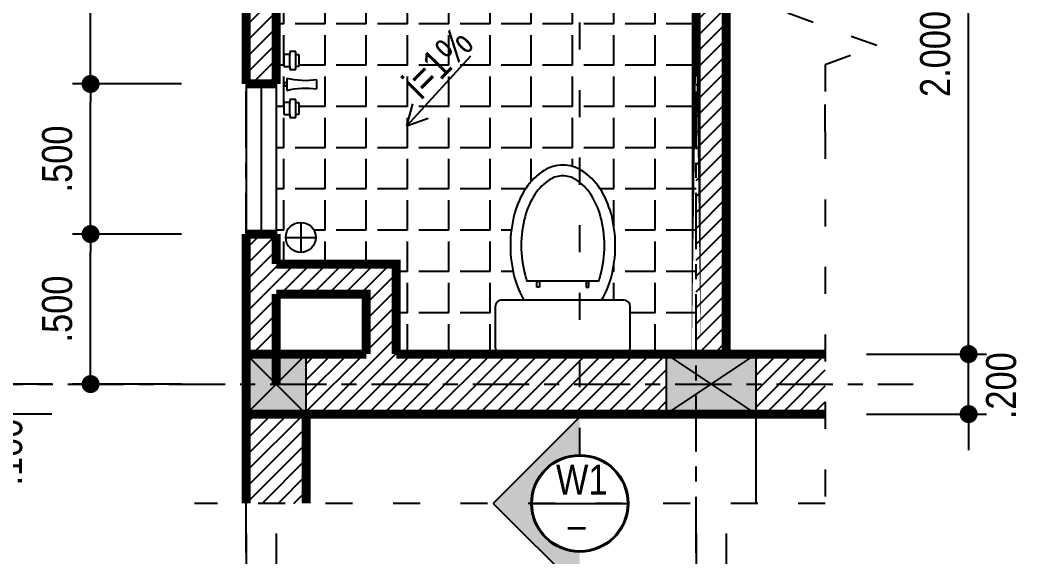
# Model space of a CAD drawing. Header units: millimetres. Extents: x 120 to 288, y 58 to 216.
# Drawn here: x 165.51 to 172.18, y 102.16 to 105.74 of the extents above; entities that cross this region are included whole.
import ezdxf

# ---------------------------------------------------------------- set-up
doc = ezdxf.new("R2010")
doc.units = ezdxf.units.MM
doc.header["$LTSCALE"] = 0.3
doc.header["$MEASUREMENT"] = 0
doc.linetypes.add('ACAD_ISO03W100', pattern=[30, 12, -18])
doc.linetypes.add('CENTER', pattern=[2, 1.25, -0.25, 0.25, -0.25])
doc.layers.get('0').update_dxf_attribs({"linetype": 'CONTINUOUS', "lineweight": 13})
doc.layers.get('DEFPOINTS').update_dxf_attribs({"linetype": 'CONTINUOUS', "lineweight": 13})
for name, color, linetype in [('CHUSO', 141, 'CONTINUOUS'), ('HATCH', 8, 'CONTINUOUS'), ('LAYER 1', 1, 'CONTINUOUS'), ('LAYER 7', 7, 'CONTINUOUS'), ('LAYER1', 1, 'CONTINUOUS'), ('LAYER3', 34, 'CONTINUOUS'), ('LAYER5', 5, 'CONTINUOUS'), ('LAYER7', 7, 'CONTINUOUS'), ('THAY', 4, 'CONTINUOUS'), ('THIETBI', 25, 'CONTINUOUS')]:
    doc.layers.add(name, color=color, linetype=linetype)
doc.styles.add('ATTR', font='romans.shx', dxfattribs={"width": 0.8, "height": 0.7})
doc.styles.add('HELVE-KT', font='vhelvcn.TTF')
doc.dimstyles.new('1-50', dxfattribs={"dimtxt": 0.2, "dimasz": 0.12, "dimexe": 0.12, "dimexo": 0.2, "dimgap": 0.12, "dimtad": 1, "dimdec": 3, "dimlfac": 0.5, "dimzin": 4, "dimdsep": 46, "dimtxsty": 'HELVE-KT', "dimblk1": 'DOT', "dimblk2": 'DOT', "dimsah": 1, "dimcen": -0.18, "dimadec": 3, "dimazin": 0, "dimtfac": 1, "dimtdec": 3, "dimtmove": 2, "dimatfit": 3, "dimldrblk": 'DOT', "dimfxl": 0, "dimtolj": 1, "dimtzin": 4, "dimarcsym": 0})

# ---------------------------------------------------------------- blocks, each defined once
blk = doc.blocks.new('_DOT')
at = {"color": 0, "linetype": 'ByBlock'}
blk.add_line((-0.5, 0), (-1, 0), dxfattribs=at)
at = {"color": 0, "linetype": 'ByBlock', "const_width": 0.5}
blk.add_lwpolyline([(-0.25, 0, 1), (0.25, 0, 1)], format="xyb", close=True, dxfattribs=at)
blk = doc.blocks.new('*D175')
at = {"layer": 'DEFPOINTS', "color": 0, "lineweight": -2, "ltscale": 5}
for p in [(167.0170375817623, 102.2676822834894), (170.0170375817623, 102.2676822834894), (170.0170375817623, 101.1302863738513)]:
    blk.add_point(p, dxfattribs=at)
at = {"layer": 'LAYER 1', "color": 0, "lineweight": -2, "ltscale": 5}
for p, q in [((167.0170375817623, 102.0676822834894), (167.0170375817623, 101.0102863738513)), ((170.0170375817623, 102.0676822834894), (170.0170375817623, 101.0102863738513)), ((167.1370375817623, 101.1302863738513), (169.8970375817623, 101.1302863738513))]:
    blk.add_line(p, q, dxfattribs=at)
at = {"layer": 'LAYER 1', "color": 0, "lineweight": -2, "ltscale": 5, "xscale": 0.12, "yscale": 0.12, "zscale": 0.12, "rotation": 180}
blk.add_blockref('_DOT', (167.0170375817623, 101.1302863738513), dxfattribs=at)
at = {"layer": 'LAYER 1', "color": 0, "lineweight": -2, "ltscale": 5, "xscale": 0.12, "yscale": 0.12, "zscale": 0.12}
blk.add_blockref('_DOT', (170.0170375817623, 101.1302863738513), dxfattribs=at)
at = {"layer": 'LAYER 1', "color": 0, "ltscale": 5, "insert": (168.5170375817623, 101.3524197071846), "char_height": 0.2, "attachment_point": 5, "style": 'HELVE-KT'}
blk.add_mtext('\\A1;1.500', dxfattribs=at)
blk = doc.blocks.new('TOILET')
at = {"layer": 'THIETBI', "linetype": 'Continuous'}
for p, q in [((2.25, 0), (-2.25, 0)), ((-2.5, -0.25), (-2.5, -1.75)), ((2.5, -1.75), (2.5, -0.25)), ((-2.25, -2), (2.25, -2)), ((-0.9619002962733703, -2.476023252835319), (-0.9619002962733703, -2.701023903222449)), ((-0.8643275165757132, -2.476023252835319), (-0.9619002962733703, -2.476023252835319)), ((-0.8643275165757132, -2.701023903222449), (-0.8643275165757132, -2.476023252835319)), ((0.8619205168486133, -2.701023903222449), (0.8619205168486133, -2.476023252835319)), ((0.8619205168486133, -2.476023252835319), (0.959493296546043, -2.476023252835319)), ((0.959493296546043, -2.476023252835319), (0.959493296546043, -2.701023903222449)), ((-1.328885587445484, -2.699999999999932), (1.328885587445484, -2.699999999999989)), ((-0.9619002962733703, -2.701023903222449), (-0.8643275165757132, -2.701023903222449)), ((0.959493296546043, -2.701023903222449), (0.8619205168486133, -2.701023903222449))]:
    blk.add_line(p, q, dxfattribs=at)
for centre, radius, start, end in [((-2.25, -0.25), 0.25, 90, 180), ((2.25, -0.25), 0.25, 0, 90), ((-2.25, -1.75), 0.25, 180, 270), ((2.25, -1.75), 0.25, 270, 0), ((1.337938406279363, -3.661379033137678), 3.234819193328465, 149.0965747149677, 164.9268623414033), ((-1.337938406280728, -3.661379033138246), 3.234819193329836, 15.07313765860166, 30.90342528502951), ((2.637457049974273, -4.011362538314529), 4.580641306093185, 164.9268623414104, 180.0000000000054), ((2.637457049974046, -4.011362538315211), 4.180641306093212, 164.9268623413889, 179.9999999999965), ((1.337938406279363, -3.661379033137166), 2.834819193328285, 160.1759760614096, 164.9268623413951), ((-1.337938406280728, -3.661379033138019), 2.834819193329868, 15.07313765856473, 19.82402393859776), ((-2.637457049976319, -4.011362538315325), 4.180641306095254, 5.063761851311246e-12, 15.07313765857124), ((-2.637457049976319, -4.0113625383147), 4.580641306095231, 359.9999999999972, 15.07313765858606), ((2.637457049976774, -4.011362538314927), 4.580641306095572, 180, 195.0731376585856), ((2.637457049976547, -4.011362538314529), 4.180641306095595, 180.0000000000051, 195.0731376585643), ((-2.6374570499745, -4.011362538314586), 4.180641306093665, 344.9268623413959, 359.9999999999953), ((-2.637457049974728, -4.011362538315325), 4.580641306093639, 344.9268623414112, 5.332585182154509e-12), ((1.337938406280728, -4.361346043491494), 2.834819193329956, 195.0731376585625, 213.0315475788917), ((-1.337938406279591, -4.36134604349229), 2.834819193328596, 326.9684524211129, 344.9268623413986), ((1.337938406280728, -4.361346043491835), 3.234819193329827, 195.0731376585933, 213.0315475788831), ((-1.337938406279591, -4.361346043492233), 3.234819193328677, 326.9684524211115, 344.9268623414048), ((0.5168646681931932, -4.895200544554314), 1.85545066632798, 213.0315475788863, 237.5002250693021), ((-0.5168646681929658, -4.89520054455437), 1.855450666327776, 302.4997749306895, 326.968452421117), ((0.5168646681929658, -4.8952005445542), 2.255450666327983, 213.0315475788855, 237.5002250693039), ((-0.5168646681929658, -4.8952005445542), 2.255450666327892, 302.4997749306941, 326.9684524211124), ((0, -5.706522592530462), 0.8934774074695488, 237.5002250693035, 270), ((0, -5.706522592530519), 0.8934774074695326, 270, 302.4997749306894), ((0, -5.706522592530348), 1.293477407469652, 237.5002250693031, 270), ((0, -5.706522592530519), 1.293477407469453, 270, 302.4997749307029)]:
    blk.add_arc(centre, radius, start, end, dxfattribs=at)
blk = doc.blocks.new('WALFCT1T')
for p, q in [((-5.5, -1), (-5, -1)), ((-5.5, -2), (-5.5, -1)), ((-3, -1), (-2.5, -1)), ((-2.5, -1), (-2.5, -2)), ((-1, -0.5), (1, -0.5)), ((2.5, -1), (3, -1)), ((2.5, -2), (2.5, -1)), ((5, -1), (5.5, -1)), ((5.5, -1), (5.5, -2)), ((-2.5, -2), (-5.5, -2)), ((-5, -2), (-5, -2.5)), ((-5, -2.5), (-3, -2.5)), ((-3, -2.5), (-3, -2)), ((5.5, -2), (2.5, -2)), ((3, -2), (3, -2.5)), ((3, -2.5), (5, -2.5)), ((5, -2.5), (5, -2)), ((0.75, -5.5), (-0.75, -5.5))]:
    blk.add_line(p, q)
for points in [[(-3, 0), (-3, -1), (-5, -1), (-5, 0)], [(-0.25, -0.5), (-0.25, 0), (0.25, 0), (0.25, -0.5)], [(5, 0), (5, -1), (3, -1), (3, 0)]]:
    blk.add_lwpolyline(points, close=True)
for centre, radius, start, end in [((-13.26580000000001, -3.619500000000016), 12.65625, 351.4554000000001, 14.26943), ((13.26579999999998, -3.619500000000016), 12.65624, 165.7306, 188.5446)]:
    blk.add_arc(centre, radius, start, end)
at = {"style": 'ATTR', "width": 0.8, "flags": 9}
blk.add_attdef('ESTCODE', (0, 0), '', height=0.7, dxfattribs=at)
blk = doc.blocks.new('*D176')
at = {"layer": 'DEFPOINTS', "color": 0, "lineweight": -2, "ltscale": 5}
for p in [(165.2770822784595, 107.7096491680261), (165.921223416074, 107.7096491680261), (165.921223416074, 103.3096491680028)]:
    blk.add_point(p, dxfattribs=at)
at = {"layer": 'LAYER 1', "color": 0, "lineweight": -2, "ltscale": 5}
for p, q in [((165.721223416074, 107.7096491680261), (165.1570822784595, 107.7096491680261)), ((165.2770822784595, 103.4296491680028), (165.2770822784595, 107.5896491680261)), ((165.721223416074, 103.3096491680028), (165.1570822784595, 103.3096491680028))]:
    blk.add_line(p, q, dxfattribs=at)
at = {"layer": 'LAYER 1', "color": 0, "lineweight": -2, "ltscale": 5, "xscale": 0.12, "yscale": 0.12, "zscale": 0.12}
for p, rotation in [((165.2770822784595, 107.7096491680261), 90), ((165.2770822784595, 103.3096491680028), 270)]:
    blk.add_blockref('_DOT', p, dxfattribs=dict(at, rotation=rotation))
at = {"layer": 'LAYER 1', "color": 0, "ltscale": 5, "insert": (165.0549489451261, 105.5096491680145), "char_height": 0.2, "attachment_point": 5, "rotation": 90, "style": 'HELVE-KT'}
blk.add_mtext('\\A1;2.200', dxfattribs=at)
blk = doc.blocks.new('*D181')
at = {"layer": 'DEFPOINTS', "color": 0, "lineweight": -2, "ltscale": 5}
for p in [(165.921223416074, 103.3096491680028), (165.2770822784595, 103.1096491680494), (165.921223416074, 103.1096491680494)]:
    blk.add_point(p, dxfattribs=at)
at = {"layer": 'LAYER 1', "color": 0, "lineweight": -2, "ltscale": 5}
for p, q in [((165.2770822784595, 103.4296491680028), (165.2770822784595, 103.5496491680028)), ((165.721223416074, 103.3096491680028), (165.1570822784595, 103.3096491680028)), ((165.2770822784595, 103.3096491680028), (165.2770822784595, 103.1096491680494)), ((165.721223416074, 103.1096491680494), (165.1570822784595, 103.1096491680494)), ((165.2770822784595, 102.9896491680494), (165.2770822784595, 102.8696491680494))]:
    blk.add_line(p, q, dxfattribs=at)
at = {"layer": 'LAYER 1', "color": 0, "lineweight": -2, "ltscale": 5, "xscale": 0.12, "yscale": 0.12, "zscale": 0.12}
for p, rotation in [((165.2770822784595, 103.3096491680028), 270), ((165.2770822784595, 103.1096491680494), 90)]:
    blk.add_blockref('_DOT', p, dxfattribs=dict(at, rotation=rotation))
at = {"layer": 'LAYER 1', "color": 0, "ltscale": 5, "insert": (165.4248668167355, 102.8565453449394), "char_height": 0.2, "attachment_point": 5, "rotation": 90, "style": 'HELVE-KT'}
blk.add_mtext('\\A1;.100', dxfattribs=at)
blk = doc.blocks.new('*D183')
at = {"layer": 'DEFPOINTS', "color": 0, "lineweight": -2, "ltscale": 5}
for p in [(167.0170375817623, 102.5143647804637), (167.217037581774, 102.5143647804637), (167.217037581774, 101.7217497844379)]:
    blk.add_point(p, dxfattribs=at)
at = {"layer": 'LAYER 1', "color": 0, "lineweight": -2, "ltscale": 5}
for p, q in [((167.0170375817623, 102.3143647804637), (167.0170375817623, 101.6017497844379)), ((167.217037581774, 102.3143647804637), (167.217037581774, 101.6017497844379)), ((166.8970375817623, 101.7217497844379), (166.7770375817623, 101.7217497844379)), ((167.0170375817623, 101.7217497844379), (167.217037581774, 101.7217497844379)), ((167.337037581774, 101.7217497844379), (167.457037581774, 101.7217497844379))]:
    blk.add_line(p, q, dxfattribs=at)
at = {"layer": 'LAYER 1', "color": 0, "lineweight": -2, "ltscale": 5, "xscale": 0.12, "yscale": 0.12, "zscale": 0.12}
blk.add_blockref('_DOT', (167.0170375817623, 101.7217497844379), dxfattribs=at)
at = {"layer": 'LAYER 1', "color": 0, "lineweight": -2, "ltscale": 5, "xscale": 0.12, "yscale": 0.12, "zscale": 0.12, "rotation": 180}
blk.add_blockref('_DOT', (167.217037581774, 101.7217497844379), dxfattribs=at)
at = {"layer": 'LAYER 1', "color": 0, "ltscale": 5, "insert": (166.7325685802288, 101.9100894505521), "char_height": 0.2, "attachment_point": 5, "style": 'HELVE-KT'}
blk.add_mtext('\\A1;.100', dxfattribs=at)
blk = doc.blocks.new('*D184')
at = {"layer": 'DEFPOINTS', "color": 0, "lineweight": -2, "ltscale": 5}
for p in [(167.217037581774, 102.5143647804637), (170.0170375817623, 102.5143647804637), (170.0170375817623, 101.7217497844379)]:
    blk.add_point(p, dxfattribs=at)
at = {"layer": 'LAYER 1', "color": 0, "lineweight": -2, "ltscale": 5}
for p, q in [((167.217037581774, 102.3143647804637), (167.217037581774, 101.6017497844379)), ((170.0170375817623, 102.3143647804637), (170.0170375817623, 101.6017497844379)), ((167.337037581774, 101.7217497844379), (169.8970375817623, 101.7217497844379))]:
    blk.add_line(p, q, dxfattribs=at)
at = {"layer": 'LAYER 1', "color": 0, "lineweight": -2, "ltscale": 5, "xscale": 0.12, "yscale": 0.12, "zscale": 0.12, "rotation": 180}
blk.add_blockref('_DOT', (167.217037581774, 101.7217497844379), dxfattribs=at)
at = {"layer": 'LAYER 1', "color": 0, "lineweight": -2, "ltscale": 5, "xscale": 0.12, "yscale": 0.12, "zscale": 0.12}
blk.add_blockref('_DOT', (170.0170375817623, 101.7217497844379), dxfattribs=at)
at = {"layer": 'LAYER 1', "color": 0, "ltscale": 5, "insert": (168.6170375817682, 101.9438831177712), "char_height": 0.2, "attachment_point": 5, "style": 'HELVE-KT'}
blk.add_mtext('\\A1;1.400', dxfattribs=at)
blk = doc.blocks.new('*D185')
at = {"layer": 'DEFPOINTS', "color": 0, "lineweight": -2, "ltscale": 5}
for p in [(170.0170375817623, 102.5143647804637), (170.2170375817158, 102.5143647804637), (170.2170375817158, 101.7217497844379)]:
    blk.add_point(p, dxfattribs=at)
at = {"layer": 'LAYER 1', "color": 0, "lineweight": -2, "ltscale": 5}
for p, q in [((170.0170375817623, 102.3143647804637), (170.0170375817623, 101.6017497844379)), ((170.2170375817158, 102.3143647804637), (170.2170375817158, 101.6017497844379)), ((169.8970375817623, 101.7217497844379), (169.7770375817623, 101.7217497844379)), ((170.0170375817623, 101.7217497844379), (170.2170375817158, 101.7217497844379)), ((170.3370375817158, 101.7217497844379), (170.4570375817158, 101.7217497844379))]:
    blk.add_line(p, q, dxfattribs=at)
at = {"layer": 'LAYER 1', "color": 0, "lineweight": -2, "ltscale": 5, "xscale": 0.12, "yscale": 0.12, "zscale": 0.12}
blk.add_blockref('_DOT', (170.0170375817623, 101.7217497844379), dxfattribs=at)
at = {"layer": 'LAYER 1', "color": 0, "lineweight": -2, "ltscale": 5, "xscale": 0.12, "yscale": 0.12, "zscale": 0.12, "rotation": 180}
blk.add_blockref('_DOT', (170.2170375817158, 101.7217497844379), dxfattribs=at)
at = {"layer": 'LAYER 1', "color": 0, "ltscale": 5, "insert": (170.4944171938049, 101.9482471870272), "char_height": 0.2, "attachment_point": 5, "style": 'HELVE-KT'}
blk.add_mtext('\\A1;.100', dxfattribs=at)
blk = doc.blocks.new('*D1167')
at = {"layer": 'DEFPOINTS', "color": 0, "lineweight": -2, "ltscale": 5}
for p in [(170.9522301141361, 103.5096491680727), (171.8325759127468, 103.5096491680727), (170.9522301141361, 103.1096491680494)]:
    blk.add_point(p, dxfattribs=at)
at = {"layer": 'LAYER 1', "color": 0, "lineweight": -2, "ltscale": 5}
for p, q in [((171.8325759127468, 103.6296491680727), (171.8325759127468, 103.7496491680727)), ((171.1522301141361, 103.5096491680727), (171.9525759127469, 103.5096491680727)), ((171.8325759127468, 103.1096491680494), (171.8325759127468, 103.5096491680727)), ((171.1522301141361, 103.1096491680494), (171.9525759127469, 103.1096491680494)), ((171.8325759127468, 102.9896491680494), (171.8325759127468, 102.8696491680494))]:
    blk.add_line(p, q, dxfattribs=at)
at = {"layer": 'LAYER 1', "color": 0, "lineweight": -2, "ltscale": 5, "xscale": 0.12, "yscale": 0.12, "zscale": 0.12}
for p, rotation in [((171.8325759127468, 103.5096491680727), 270), ((171.8325759127468, 103.1096491680494), 90)]:
    blk.add_blockref('_DOT', p, dxfattribs=dict(at, rotation=rotation))
at = {"layer": 'LAYER 1', "color": 0, "ltscale": 5, "insert": (172.0503045138835, 103.2987896328689), "char_height": 0.2, "attachment_point": 5, "rotation": 90, "style": 'HELVE-KT'}
blk.add_mtext('\\A1;.200', dxfattribs=at)
blk = doc.blocks.new('*D1168')
at = {"layer": 'DEFPOINTS', "color": 0, "lineweight": -2, "ltscale": 5}
for p in [(170.9522301141361, 107.5096491680727), (171.8325759127468, 107.5096491680727), (170.9522301141361, 103.5096491680727)]:
    blk.add_point(p, dxfattribs=at)
at = {"layer": 'LAYER 1', "color": 0, "lineweight": -2, "ltscale": 5}
for p, q in [((171.1522301141361, 107.5096491680727), (171.9525759127469, 107.5096491680727)), ((171.8325759127468, 103.6296491680727), (171.8325759127468, 107.3896491680727)), ((171.1522301141361, 103.5096491680727), (171.9525759127469, 103.5096491680727))]:
    blk.add_line(p, q, dxfattribs=at)
at = {"layer": 'LAYER 1', "color": 0, "lineweight": -2, "ltscale": 5, "xscale": 0.12, "yscale": 0.12, "zscale": 0.12}
for p, rotation in [((171.8325759127468, 107.5096491680727), 90), ((171.8325759127468, 103.5096491680727), 270)]:
    blk.add_blockref('_DOT', p, dxfattribs=dict(at, rotation=rotation))
at = {"layer": 'LAYER 1', "color": 0, "ltscale": 5, "insert": (171.6104425794135, 105.5096491680727), "char_height": 0.2, "attachment_point": 5, "rotation": 90, "style": 'HELVE-KT'}
blk.add_mtext('\\A1;2.000', dxfattribs=at)
blk = doc.blocks.new('*D1164')
at = {"layer": 'DEFPOINTS', "color": 0, "lineweight": -2, "ltscale": 5}
for p in [(165.9796368829163, 104.3096491680494), (166.7846110138424, 104.3096491680494), (166.7846110138424, 103.3096491680028)]:
    blk.add_point(p, dxfattribs=at)
at = {"layer": 'LAYER 1', "color": 0, "lineweight": -2, "ltscale": 5}
for p, q in [((166.5846110138424, 104.3096491680494), (165.8596368829163, 104.3096491680494)), ((165.9796368829163, 103.4296491680028), (165.9796368829163, 104.1896491680494)), ((166.5846110138424, 103.3096491680028), (165.8596368829163, 103.3096491680028))]:
    blk.add_line(p, q, dxfattribs=at)
at = {"layer": 'LAYER 1', "color": 0, "lineweight": -2, "ltscale": 5, "xscale": 0.12, "yscale": 0.12, "zscale": 0.12}
for p, rotation in [((165.9796368829163, 104.3096491680494), 90), ((165.9796368829163, 103.3096491680028), 270)]:
    blk.add_blockref('_DOT', p, dxfattribs=dict(at, rotation=rotation))
at = {"layer": 'LAYER 1', "color": 0, "ltscale": 5, "insert": (165.757503549583, 103.8096491680261), "char_height": 0.2, "attachment_point": 5, "rotation": 90, "style": 'HELVE-KT'}
blk.add_mtext('\\A1;.500', dxfattribs=at)
blk = doc.blocks.new('*D1165')
at = {"layer": 'DEFPOINTS', "color": 0, "lineweight": -2, "ltscale": 5}
for p in [(165.9796368829163, 105.3096491680494), (166.7846110138424, 105.3096491680494), (166.7846110138424, 104.3096491680494)]:
    blk.add_point(p, dxfattribs=at)
at = {"layer": 'LAYER 1', "color": 0, "lineweight": -2, "ltscale": 5}
for p, q in [((166.5846110138424, 105.3096491680494), (165.8596368829163, 105.3096491680494)), ((165.9796368829163, 104.4296491680494), (165.9796368829163, 105.1896491680494)), ((166.5846110138424, 104.3096491680494), (165.8596368829163, 104.3096491680494))]:
    blk.add_line(p, q, dxfattribs=at)
at = {"layer": 'LAYER 1', "color": 0, "lineweight": -2, "ltscale": 5, "xscale": 0.12, "yscale": 0.12, "zscale": 0.12}
for p, rotation in [((165.9796368829163, 105.3096491680494), 90), ((165.9796368829163, 104.3096491680494), 270)]:
    blk.add_blockref('_DOT', p, dxfattribs=dict(at, rotation=rotation))
at = {"layer": 'LAYER 1', "color": 0, "ltscale": 5, "insert": (165.757503549583, 104.8096491680494), "char_height": 0.2, "attachment_point": 5, "rotation": 90, "style": 'HELVE-KT'}
blk.add_mtext('\\A1;.500', dxfattribs=at)
blk = doc.blocks.new('*D1166')
at = {"layer": 'DEFPOINTS', "color": 0, "lineweight": -2, "ltscale": 5}
for p in [(165.9796368829163, 107.7096491680261), (166.7846110138424, 107.7096491680261), (166.7846110138424, 105.3096491680494)]:
    blk.add_point(p, dxfattribs=at)
at = {"layer": 'LAYER 1', "color": 0, "lineweight": -2, "ltscale": 5}
for p, q in [((166.5846110138424, 107.7096491680261), (165.8596368829163, 107.7096491680261)), ((165.9796368829163, 105.4296491680494), (165.9796368829163, 107.5896491680261)), ((166.5846110138424, 105.3096491680494), (165.8596368829163, 105.3096491680494))]:
    blk.add_line(p, q, dxfattribs=at)
at = {"layer": 'LAYER 1', "color": 0, "lineweight": -2, "ltscale": 5, "xscale": 0.12, "yscale": 0.12, "zscale": 0.12}
for p, rotation in [((165.9796368829163, 107.7096491680261), 90), ((165.9796368829163, 105.3096491680494), 270)]:
    blk.add_blockref('_DOT', p, dxfattribs=dict(at, rotation=rotation))
at = {"layer": 'LAYER 1', "color": 0, "ltscale": 5, "insert": (165.757503549583, 106.5096491680378), "char_height": 0.2, "attachment_point": 5, "rotation": 90, "style": 'HELVE-KT'}
blk.add_mtext('\\A1;1.200', dxfattribs=at)

msp = doc.modelspace()

# ---------------------------------------------------------------- hatches: boundary and pattern name
at = {"layer": 'HATCH', "ltscale": 5}
h = msp.add_hatch(dxfattribs=at)
h.set_pattern_fill('ANSI31', color=256, scale=0.6, style=0)
h.set_pattern_definition([(45, (167.0170375817478, 102.5143647804637), (-0.05303300858899106, 0.05303300858899106), [])])
h.paths.add_polyline_path([(167.4170375817856, 103.1096491680494), (167.0170375817623, 103.1096491680494), (167.0170375817769, 102.5143647804637), (167.4170375817711, 102.5143647804637)])
h.paths.add_polyline_path([(170.8763177024456, 103.5096491680144), (170.4170375816547, 103.5096491680727), (170.4170375816692, 103.1096491679912), (170.876317702431, 103.1096491680494)])
h.paths.add_polyline_path([(170.2170375817158, 107.7096491680261), (170.2170375817158, 108.0096491680727), (170.0170375817769, 108.0096491680727), (170.0170375817769, 107.7096491679679), (169.8170375818089, 107.7096491679679), (169.8170375818089, 107.5096491680727), (170.0170375817769, 107.5096491680727), (170.0170375817623, 103.5096491680727), (170.2170375817158, 103.5096491680144)])
h.paths.add_polyline_path([(167.0170375817658, 105.3096491680494), (167.2170375817107, 105.3096491680494), (167.2170375817012, 107.5096491681309), (168.4170375816692, 107.5096491681309), (168.4170375816692, 107.7096491679679), (167.2170375817158, 107.7096491680261), (167.2170375817158, 108.2096491680261), (167.0170375817478, 108.2096491680261)])
h.paths.add_polyline_path([(167.2170375817149, 104.3096491680494), (167.0170375817719, 104.3096491680494), (167.0170375817769, 103.5096491680727), (167.2170375817012, 103.5096491680727), (167.2170375817158, 103.9096491679795), (167.8170375816779, 103.9096491679795), (167.8170375816779, 103.5096491681309), (167.4170375817856, 103.5096491680727), (167.4170375817856, 103.1096491679912), (169.8170375816925, 103.1096491680494), (169.8170375816925, 103.5096491680727), (168.0170375816314, 103.5096491680727), (168.0170375816459, 104.1096491681076), (167.2170375817158, 104.1096491680494)])
at = {"layer": 'LAYER7', "ltscale": 5}
h = msp.add_hatch(color=256, dxfattribs=at)
h.paths.add_polyline_path([(167.2170375818322, 103.3096491681192), (167.0170375818788, 103.5096491678398), (167.0170375817623, 103.1096491680494)])
h.paths.add_polyline_path([(167.2170375817158, 103.3096491680028), (167.0170375818788, 103.1096491680494), (167.4170375820185, 103.1096491680494)])
h.paths.add_polyline_path([(167.4170375817856, 103.5096491679562), (167.2170375818322, 103.3096491680028), (167.4170375817856, 103.1096491680494)])
h.paths.add_polyline_path([(167.4170375817856, 103.5096491680727), (167.0170375818788, 103.5096491680727), (167.2170375818322, 103.3096491681192)])
h = msp.add_hatch(color=256, dxfattribs=at)
h.paths.add_polyline_path([(169.8170375818089, 103.5096491680727), (169.8170375815761, 103.109649167933), (170.1170375816226, 103.3096491681192)])
h.paths.add_polyline_path([(170.1170375816226, 103.3096491680028), (170.4170375816692, 103.5096491680727), (169.8170375818089, 103.5096491680727)])
h.paths.add_polyline_path([(169.8170375816925, 103.1096491680494), (170.4170375817856, 103.1096491680494), (170.1170375816226, 103.3096491681192)])
h.paths.add_polyline_path([(170.1170375817391, 103.3096491681192), (170.4170375817856, 103.109649167933), (170.4170375817856, 103.5096491680727)])
at = {"layer": 'THAY', "linetype": 'Continuous', "ltscale": 1000}
msp.add_hatch(color=256, dxfattribs=at).paths.add_polyline_path([(169.240728953061, 101.9377887803259), (169.240728953061, 102.1901247803019, -1), (169.240728953061, 102.8386047803344), (169.240728953061, 103.0909407803686), (168.6641529530979, 102.514364780289)])
at = {"layer": 'THIETBI', "ltscale": 5}
h = msp.add_hatch(dxfattribs=at)
h.set_pattern_fill('ANGLE', color=256, angle=90, style=0)
h.set_pattern_definition([(90, (170.0170375817623, 103.5096491680727), (-0.275, 1.683889348827611e-17), [0.2, -0.075]), (180, (170.0170375817623, 103.5096491680727), (-3.367778697655222e-17, -0.275), [0.2, -0.075])])
edge = h.paths.add_edge_path()
edge.add_line((167.2170375817158, 107.5096491680727), (167.2170375815994, 107.0080955244614))
edge.add_line((167.2170375815994, 107.008095524345), (167.6314034679607, 107.0457651526215))
edge.add_ellipse((167.6836624973156, 106.7607152980765), major_axis=(-0.2049200165977701, 0.2049200165977701), ratio=0.9999999988555627, start_angle=314.9999999672143, end_angle=325.38885719026274, ccw=False)
edge.add_spline(control_points=[(167.6836624973156, 107.0505159737788), (167.7080471786838, 107.0486648549106), (167.7854090068657, 107.0427920721252), (167.9071041868236, 106.9683614313383), (168.0132413394684, 106.8255415026345), (168.0678548103832, 106.6401922461357), (168.0680099526588, 106.4421278876964), (168.0128192523197, 106.2593195666107), (167.8946678410219, 106.0874770683715), (167.7598234545375, 106.0521972513072), (167.6836624973156, 106.0322709887535)], knot_values=[0, 0, 0, 0, 36.4611558699869, 115.6751499635459, 203.4350907996118, 298.9068674971734, 400.42173562226, 495.8935123201131, 583.653453155385, 697.5507014357958, 697.5507014357958, 697.5507014357958, 697.5507014357958], degree=3, periodic=0)
edge.add_line((167.683662497432, 106.0322709888699), (167.2170375815994, 106.0746914381873))
edge.add_line((167.2170375815994, 106.0746914381873), (167.2170375817158, 104.1096491680494))
edge.add_line((167.2170375817158, 104.1096491680494), (167.3803803240816, 104.1096491680494))
edge.add_line((167.3803803240816, 104.1096491680494), (167.3803803240816, 104.1873987413258))
edge.add_arc((167.3803803240816, 104.2873987414189), 0.1000000000058208, 90, 270, ccw=False)
edge.add_arc((167.3803803240816, 104.2873987414189), 0.1000000000058208, -90, 90, ccw=False)
edge.add_line((167.3803803240816, 104.1873987413258), (167.3803803240816, 104.1096491680494))
edge.add_line((167.3803803240816, 104.1096491680494), (168.0170375815295, 104.1096491680494))
edge.add_line((168.0170375815295, 104.1096491680494), (168.0170375815295, 103.5096491679562))
edge.add_line((168.0170375815295, 103.5096491680727), (168.7185064625163, 103.5096491680727))
edge.add_ellipse((168.7224447097332, 103.5546491679982), major_axis=(-0.03181980519183319, 0.03181980519183319), ratio=0.9999999987998787, start_angle=45.00000003438089, end_angle=134.9999999656191, ccw=False)
edge.add_line((168.6774447096913, 103.5546491710249), (168.6774447098077, 103.8246491659213))
edge.add_ellipse((168.7224447097332, 103.8246491681332), major_axis=(-0.03181980515364558, 0.03181980515364558), ratio=0.9999999986131136, start_angle=314.99999996026867, end_angle=405.00000003973133, ccw=False)
edge.add_line((168.7224447101988, 103.8696491681751), (168.8686682305932, 103.8696491681751))
edge.add_ellipse((169.3682736230484, 104.1686973941526), major_axis=(-0.4117252673805337, 0.4117252673805337), ratio=0.9999999968645755, start_angle=60.073137736227125, end_angle=75.90342532722917, ccw=False)
edge.add_ellipse((169.602186979021, 104.2316944251781), major_axis=(-0.5830204568924255, 0.5830204568924255), ratio=0.9999999988377523, start_angle=45.00000003329592, end_angle=60.0731376877938, ccw=False)
edge.add_ellipse((169.602186979021, 104.2316944251781), major_axis=(-0.5830204568924238, -0.5830204568924233), ratio=0.999999998837754, start_angle=-60.07313768779369, end_angle=-45.00000003329592, ccw=False)
edge.add_ellipse((169.3682736230484, 104.2946914560873), major_axis=(-0.4117252656655093, 0.4117252656655093), ratio=0.9999999969642842, start_angle=11.968452452006204, end_angle=29.926862413886226, ccw=False)
edge.add_ellipse((169.220480350189, 104.3907852662508), major_axis=(-0.2870720030291142, 0.2870720030291142), ratio=0.9999999990923826, start_angle=347.49977491656864, end_angle=371.9684524286788, ccw=False)
edge.add_ellipse((169.1274447098775, 104.5368232350577), major_axis=(-0.1646327962888779, 0.1646327962888779), ratio=0.9999999992607727, start_angle=314.9999999788227, end_angle=347.4997749159088, ccw=False)
edge.add_ellipse((169.1274447098775, 104.5368232350577), major_axis=(-0.1646327962888779, -0.1646327962888779), ratio=0.9999999992607727, start_angle=192.5002250840912, end_angle=225.0000000211773, ccw=False)
edge.add_ellipse((169.0344090695661, 104.3907852662508), major_axis=(-0.2870720030291142, -0.2870720030291141), ratio=0.9999999990923838, start_angle=168.0315475713212, end_angle=192.5002250834314, ccw=False)
edge.add_ellipse((168.8866157967067, 104.2946914560873), major_axis=(-0.4117252656655092, -0.4117252656655091), ratio=0.9999999969642844, start_angle=150.0731375861138, end_angle=168.0315475479937, ccw=False)
edge.add_ellipse((168.6527024407341, 104.2316944251781), major_axis=(-0.5830204568924255, 0.5830204568924255), ratio=0.9999999988377523, start_angle=225.0000000332959, end_angle=240.0731376877938, ccw=False)
edge.add_ellipse((168.6527024407341, 104.2316944251781), major_axis=(-0.5830204568924238, -0.5830204568924233), ratio=0.999999998837754, start_angle=119.92686231220631, end_angle=134.9999999667041, ccw=False)
edge.add_ellipse((168.8866157967067, 104.1686973941526), major_axis=(-0.4117252673805351, -0.411725267380535), ratio=0.9999999968645723, start_angle=104.09657467277071, end_angle=119.92686226377279, ccw=False)
edge.add_line((169.3862211890454, 103.8696491681751), (169.5324447099055, 103.8696491681751))
edge.add_ellipse((169.5324447100219, 103.8246491681332), major_axis=(-0.03181980519183319, 0.03181980519183319), ratio=0.9999999987998787, start_angle=225.0000000343809, end_angle=314.99999996561905, ccw=False)
edge.add_line((169.5774447100638, 103.8246491672019), (169.5774447100638, 103.554649171607))
edge.add_ellipse((169.5324447100219, 103.5546491679982), major_axis=(-0.03181980519183321, -0.03181980519183321), ratio=0.9999999987998788, start_angle=45.00000003438089, end_angle=134.9999999656191, ccw=False)
edge.add_line((169.5363829574716, 103.5096491680727), (170.0170375817623, 103.5096491680727))
edge.add_line((170.0170375817623, 103.5096491680727), (170.0170375816459, 107.5096491679562))
edge.add_line((170.0170375816459, 107.5096491679562), (169.8170375819253, 107.5096491680727))
edge.add_line((169.8170375819253, 107.5096491680727), (169.8170375818089, 106.1096491680494))
edge.add_arc((169.7770375817717, 107.4696491680354), 1.360588108263953, 178.3153156843376, 271.6846843193015, ccw=False)
edge.add_line((168.4170375816692, 107.5096491680727), (167.2170375817158, 107.5096491680727))
edge = h.paths.add_edge_path(flags=16)
edge.add_line((167.4878064705925, 105.3371918465257), (167.4878064704761, 105.2771900720675))
edge.add_ellipse((167.4125864703609, 104.7765598459648), major_axis=(-0.3579725254098162, -0.3579725254098162), ratio=0.999999999893888, start_angle=216.4554000032151, end_angle=239.2693999915702)
edge.add_line((167.2878064702899, 105.2671906650778), (167.2878064702899, 105.297191846372))
edge.add_line((167.2878064702899, 105.2971918464884), (167.2678064702712, 105.2971918464884))
edge.add_line((167.2678064702712, 105.2971918464884), (167.2678064702712, 105.3171918465071))
edge.add_line((167.2678064702712, 105.3171918465071), (167.2878064701735, 105.3171918465071))
edge.add_line((167.2878064701735, 105.3171918465071), (167.287806470057, 105.3471926177865))
edge.add_ellipse((167.4125864703609, 105.8378238469143), major_axis=(-0.3579728083656821, 0.3579728083656821), ratio=0.999999999898956, start_angle=120.7305700035395, end_angle=143.5446000034201)
h.paths.add_polyline_path([(167.3678064703644, 105.507191846684), (167.3678064704808, 105.4271918466095), (167.3478064703457, 105.4271918466095), (167.3478064703457, 105.4071918465909), (167.3078064703085, 105.4071918465909), (167.3078064703085, 105.4271918466095), (167.2678064702712, 105.4271918466095), (167.2678064701548, 105.507191846684), (167.3078064701921, 105.507191846684), (167.3078064703085, 105.5271918467026), (167.3478064702293, 105.5271918467026), (167.3478064702293, 105.507191846684)], flags=16)
h.paths.add_polyline_path([(167.3678064703644, 105.187191846386), (167.3678064703644, 105.1071918463115), (167.3478064702293, 105.1071918463115), (167.3478064703457, 105.0871918462929), (167.3078064703085, 105.0871918462929), (167.3078064703085, 105.1071918463115), (167.2678064702712, 105.1071918463115), (167.2678064701548, 105.187191846386), (167.3078064701921, 105.187191846386), (167.3078064703085, 105.2071918464046), (167.3478064702293, 105.2071918464046), (167.3478064702293, 105.187191846386)], flags=16)

# ---------------------------------------------------------------- linework, layer by layer
at = {"layer": 'HATCH', "linetype": 'CENTER'}
for points in [[(167.0170375817623, 100.834354891804), (167.0170375817623, 109.4965409299605)], [(170.0170375817623, 100.834354891804), (170.0170375817623, 109.4965409299605)], [(164.4770822784711, 103.3096491680028), (171.463828929548, 103.3096491680028)]]:
    msp.add_lwpolyline(points, dxfattribs=at)
at = {"layer": 'LAYER 1', "ltscale": 5}
for p, q in [((167.3803803240816, 104.3873987413956), (167.3803803240816, 104.1873987413258)), ((167.2803803241048, 104.2873987414189), (167.4803803240583, 104.2873987414189))]:
    msp.add_line(p, q, dxfattribs=at)
at = {"layer": 'LAYER 1', "linetype": 'ACAD_ISO03W100', "ltscale": 0.05}
msp.add_lwpolyline([(169.240728953061, 102.8386047802762), (169.240728953061, 108.7593647092128)], dxfattribs=at)
at = {"layer": 'LAYER 1', "ltscale": 5}
for points in [[(168.5130662181117, 105.4945440619033), (168.0886966524203, 105.0314133783816)], [(168.088696652362, 105.0314133783816), (168.1267400883161, 105.177520110052)], [(168.0886966524203, 105.0314133783816), (168.2309303310111, 105.0820499337408)]]:
    msp.add_lwpolyline(points, dxfattribs=at)
msp.add_circle((167.3803803240816, 104.2873987414189), 0.1, dxfattribs=at)
at = {"layer": 'LAYER 7', "linetype": 'ACAD_ISO03W100', "ltscale": 0.05}
for points in [[(170.876317702431, 104.9925965882269), (170.876317702431, 105.440540349997), (171.2197523798321, 105.565540349997), (170.5328830250299, 105.815540349997), (170.876317702431, 105.940540349997), (170.876317702431, 106.3884841117672)], [(170.876317702431, 105.440540349997), (170.876317702431, 102.5143647804637), (166.6728423071844, 102.5143647804637)]]:
    msp.add_lwpolyline(points, dxfattribs=at)
at = {"layer": 'LAYER5', "color": 163, "linetype": 'Continuous'}
for points in [[(167.0170375817623, 105.3096491680494), (167.0170375817623, 104.3096491680494)], [(167.1170375817391, 105.3096491680494), (167.1170375817391, 104.3096491680494)], [(167.2170375817158, 105.3096491680494), (167.2170375817158, 104.3096491680494)]]:
    msp.add_lwpolyline(points, dxfattribs=at)
at = {"layer": 'LAYER7', "ltscale": 5}
for p, q in [((167.0170375817623, 103.1096491680494), (167.4170375817856, 103.5096491680727)), ((167.0170375817623, 103.5096491680727), (167.4170375817856, 103.1096491680494)), ((169.8170375816925, 103.1096491680494), (170.4170375816692, 103.5096491680727)), ((169.8170375816925, 103.5096491680727), (170.4170375816692, 103.1096491680494)), ((170.4170375816692, 102.5143647804637), (170.4170375816692, 103.1096491680494))]:
    msp.add_line(p, q, dxfattribs=at)
at = {"layer": 'LAYER7', "ltscale": 5, "const_width": 0.06}
for points in [[(167.0170375817623, 108.2096491680261), (167.0170375817623, 105.3096491680494)], [(170.2170375817158, 103.5096491680727), (170.2170375817158, 107.7096491680261)], [(167.2170375817158, 107.5096491680727), (167.2170375817158, 105.3096491680494)], [(167.2170375817158, 105.3096491680494), (167.0170375817623, 105.3096491680494)], [(167.2170375817158, 104.3096491680494), (167.0170375817623, 104.3096491680494)], [(167.0170375817623, 104.3096491680494), (167.0170375817623, 103.3096491680028)], [(167.2170375817158, 104.3096491680494), (167.2170375817158, 104.1096491680494)], [(168.0170375816459, 103.5096491680727), (168.0170375816459, 104.1096491680494), (167.2170375817158, 104.1096491680494)], [(167.8170375816925, 103.5096491680727), (167.8170375816925, 103.9096491679795), (167.2170375817158, 103.9096491679795)], [(167.2170375817158, 103.9096491679795), (167.2170375817158, 103.3096491680028)], [(167.0170375817623, 103.5096491680727), (167.8170375816925, 103.5096491680727)], [(168.0170375816459, 103.5096491680727), (170.876317702431, 103.5096491680727)], [(167.0170375817623, 102.5143647804637), (167.0170375817623, 103.3096491680028)], [(167.0170375817623, 103.1096491680494), (170.876317702431, 103.1096491680494)], [(167.4170375817856, 102.5143647804637), (167.4170375817856, 103.1096491680494)]]:
    msp.add_lwpolyline(points, dxfattribs=at)
msp.add_lwpolyline([(170.0170375817623, 103.5096491680727), (170.0170375817623, 107.5096491680727), (170.0170375817623, 107.5096491680727), (170.0170375817623, 103.5096491680727)], close=True, dxfattribs=at)
at = {"layer": 'LAYER7', "ltscale": 5}
for points in [[(167.4170375817856, 103.1096491680494), (167.4170375817856, 103.5096491680727), (167.0170375817623, 103.5096491680727), (167.0170375817623, 103.1096491680494)], [(170.4170375816692, 103.1096491680494), (170.4170375816692, 103.5096491680727), (169.8170375816925, 103.5096491680727), (169.8170375816925, 103.1096491680494)]]:
    msp.add_lwpolyline(points, close=True, dxfattribs=at)
at = {"layer": 'THAY', "linetype": 'Continuous', "ltscale": 1000}
for points in [[(168.6641529530979, 102.514364780289), (169.240728953061, 103.0909407803686)], [(168.6641529530979, 102.514364780289), (169.240728953061, 101.9377887803259)], [(168.9232089530786, 102.5143647804637), (169.5582489530433, 102.5143647804637)]]:
    msp.add_lwpolyline(points, dxfattribs=at)
for radius in [0.3242399999999805, 0.3175199999999805]:
    msp.add_circle((169.240728953061, 102.514364780289), radius, dxfattribs=at)

# ---------------------------------------------------------------- block references
at = {"layer": 'CHUSO', "linetype": 'Continuous', "xscale": 0.1800000000512227, "yscale": 0.1800000000512227, "zscale": 0.18, "rotation": 180}
msp.add_blockref('TOILET', (169.1274447098775, 103.5096491680727), dxfattribs=at)
at = {"layer": 'LAYER3', "linetype": 'Continuous', "ltscale": 0.4, "xscale": -0.0400000000372529, "yscale": 0.0400000000372529, "zscale": 0.04, "rotation": 90}
msp.add_blockref('WALFCT1T', (167.2678064702712, 105.3071918464977), dxfattribs=at)

# ---------------------------------------------------------------- texts
at = {"layer": 'LAYER 1', "ltscale": 1000, "insert": (169.1635976531769, 102.5722015359336), "char_height": 0.18, "width": 3.5586, "attachment_point": 1, "style": 'HELVE-KT'}
msp.add_mtext('_', dxfattribs=at)
at = {"layer": 'LAYER1', "linetype": 'Continuous', "ltscale": 0.05, "insert": (168.1829515793441, 105.1957435356001), "char_height": 0.2, "width": 5.26186451223895, "attachment_point": 7, "rotation": 45.21184598783892, "style": 'HELVE-KT'}
msp.add_mtext('i=1%', dxfattribs=at)
at = {"layer": 'LAYER1', "ltscale": 1000, "insert": (169.081971597764, 102.773212769431), "char_height": 0.2000000000000001, "width": 3.5586, "attachment_point": 1, "style": 'HELVE-KT'}
msp.add_mtext('W1', dxfattribs=at)

# ---------------------------------------------------------------- dimensions: what is measured, and where the dimension line sits
at = {"layer": 'LAYER 1', "ltscale": 5}
for base, p1, p2, angle, picture, middle in [((165.2770822784595, 107.7096491680261), (165.921223416074, 103.3096491680028), (165.921223416074, 107.7096491680261), 90, '*D176', (165.0549489451261, 105.5096491680145)), ((165.9796368829163, 107.7096491680261), (166.7846110138424, 105.3096491680494), (166.7846110138424, 107.7096491680261), 90, '*D1166', (165.757503549583, 106.5096491680378)), ((171.8325759127468, 107.5096491680727), (170.9522301141361, 103.5096491680727), (170.9522301141361, 107.5096491680727), 90, '*D1168', (171.6104425794135, 105.5096491680727)), ((165.9796368829163, 105.3096491680494), (166.7846110138424, 104.3096491680494), (166.7846110138424, 105.3096491680494), 90, '*D1165', (165.757503549583, 104.8096491680494)), ((165.9796368829163, 104.3096491680494), (166.7846110138424, 103.3096491680028), (166.7846110138424, 104.3096491680494), 90, '*D1164', (165.757503549583, 103.8096491680261)), ((170.0170375817623, 101.1302863738513), (167.0170375817623, 102.2676822834894), (170.0170375817623, 102.2676822834894), 180, '*D175', (168.5170375817623, 101.3524197071846))]:
    dim = msp.add_linear_dim(base=base, p1=p1, p2=p2, angle=angle, dimstyle='1-50', dxfattribs=at)
    dim.commit()
    dim.dimension.update_dxf_attribs({"geometry": picture, "text_midpoint": middle})
for base, p1, p2, picture, middle in [((171.8325759127468, 103.5096491680727), (170.9522301141361, 103.1096491680494), (170.9522301141361, 103.5096491680727), '*D1167', (172.0503045138835, 103.2987896328689)), ((165.2770822784595, 103.1096491680494), (165.921223416074, 103.3096491680028), (165.921223416074, 103.1096491680494), '*D181', (165.4248668167355, 102.8565453449394))]:
    dim = msp.add_linear_dim(base=base, p1=p1, p2=p2, angle=90, dimstyle='1-50', dxfattribs=at)
    dim.commit()
    dim.dimension.update_dxf_attribs({"geometry": picture, "text_midpoint": middle, "dimtype": 160})
for base, p1, p2, picture, middle in [((167.217037581774, 101.7217497844379), (167.0170375817623, 102.5143647804637), (167.217037581774, 102.5143647804637), '*D183', (166.7325685802288, 101.9100894505521)), ((170.2170375817158, 101.7217497844379), (170.0170375817623, 102.5143647804637), (170.2170375817158, 102.5143647804637), '*D185', (170.4944171938049, 101.9482471870272))]:
    dim = msp.add_linear_dim(base=base, p1=p1, p2=p2, dimstyle='1-50', dxfattribs=at)
    dim.commit()
    dim.dimension.update_dxf_attribs({"geometry": picture, "text_midpoint": middle, "dimtype": 160})
dim = msp.add_linear_dim(base=(170.0170375817623, 101.7217497844379), p1=(167.217037581774, 102.5143647804637), p2=(170.0170375817623, 102.5143647804637), dimstyle='1-50', dxfattribs=at)
dim.commit()
dim.dimension.update_dxf_attribs({"geometry": '*D184', "text_midpoint": (168.6170375817682, 101.9438831177712)})

doc.saveas('drawing.dxf')
